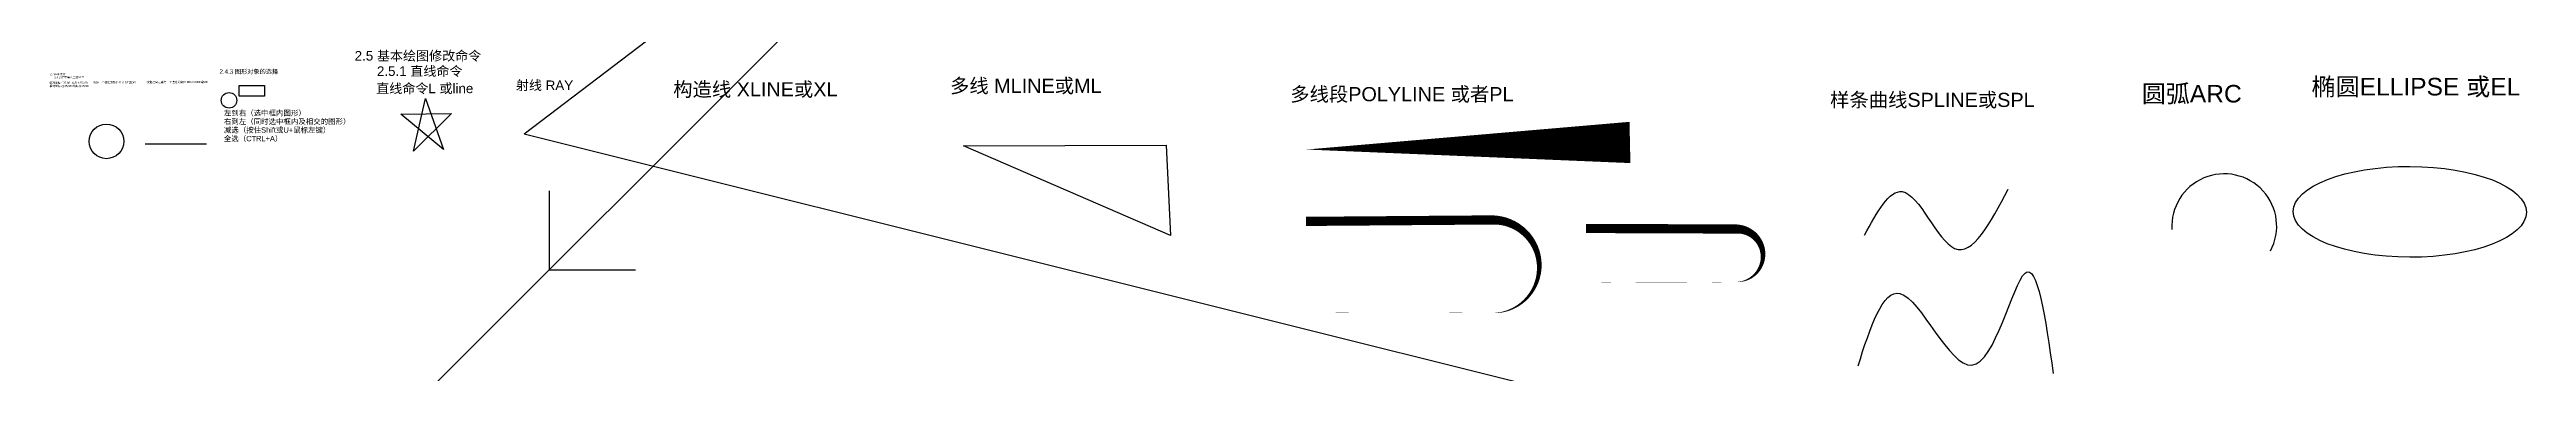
# Model space of a CAD drawing. Header units: millimetres. Extents: x 217881 to 134652692, y -15968992 to 1641929.
import ezdxf

# ---------------------------------------------------------------- set-up
doc = ezdxf.new("R2010")
doc.units = ezdxf.units.MM
doc.header["$PDMODE"] = 35
doc.styles.get("Standard").update_dxf_attribs({"font": 'arial.ttf'})

msp = doc.modelspace()

# ---------------------------------------------------------------- linework, layer by layer
for p, q in [((19970800, -3887562), (20614249, -1016394)), ((20614249, -1016394), (21592533, -3801149)), ((19277098, -1870355), (22037705, -1845721)), ((21592533, -3801149), (19277098, -1870355)), ((22037705, -1845721), (19970800, -3887562)), ((5412738, -3484026), (8741875, -3484026)), ((49822389, -3588832), (60815110, -3566545)), ((61060910, -8468214), (49822389, -3588832)), ((49822485, -3588852), (60815091, -3566565)), ((61060889, -8468183), (49822485, -3588852)), ((60815091, -3566565), (61060889, -8468183)), ((60815110, -3566545), (61060910, -8468214)), ((27332782, -6047487), (27332782, -10330192)), ((27332782, -10330192), (32026470, -10330192))]:
    msp.add_line(p, q)
msp.add_xline((27332782, -10330192), (0.7071067812, 0.7071067812))
msp.add_xline((27332782, -10330192), (0.7071067812, 0.7071067812))
for direction in [(0.79497495, 0.6066422577), (0.9701496768, -0.2425069168)]:
    msp.add_ray((25986891, -2947189), direction)
msp.add_lwpolyline([(10515147, -321183), (11877426, -321183), (11877426, -886971), (10515147, -886971)], close=True)
for points in [[(68441339, -3795533, 500, 2242252, 0), (85995443, -3411468, 2242252, 2242252, 0)], [(68419195, -7701341, 500000, 500000, 0), (78523301, -7622115, 500000, 5000, -1.0093300651), (78515981, -12684652, 5000, 5000, 0.0053662909), (68404085, -12684652, 5000, 5000, -9.1618832731)], [(83615895, -8084986, 500000, 500000, 0), (91782982, -8116090, 500000, 5000, -0.9908269381), (91798538, -10993240, 5000, 5000, -0.0073111526), (83600339, -10993240, 5000, 5000, -3.5187279608)]]:
    msp.add_lwpolyline(points, format="xyseb")
for centre, radius in [((9959639, -1122748), 422649), ((3305735, -3351088), 941842)]:
    msp.add_circle(centre, radius)
msp.add_arc((118251390, -7961215), 2846290, 331.82620591, 183.54569433)
msp.add_ellipse((128321955, -7182254), major_axis=(-6326622, 19108), ratio=0.3900187736)
for points in [[(98731580, -8450295), (100769271, -6080854), (103616257, -9172686), (106521051, -5950824)], [(98374128, -15559208), (100649084, -11618868), (104546205, -15515989), (107437446, -10508213), (108971399, -15968992)]]:
    msp.add_spline(points, degree=3)
for p in [(28404886, -1102027), (3596781, -2455342), (2543769, -2797487), (2543769, -3904689), (4247578, -3351088), (5854328, -3484026), (6431838, -3484026), (7009347, -3484026), (7586856, -3484026), (8164366, -3484026), (25986891, -2947189), (25986891, -2947189), (25986891, -2947189), (25986891, -2947189), (28434443, -3559000), (3596781, -4246833), (100769271, -6080854), (106521051, -5950824), (98731580, -8450295), (103616257, -9172686)]:
    msp.add_point(p)

# ---------------------------------------------------------------- texts
for s, height, p in [('2.5 基本绘图修改命令', 518701.42, (16779223, 1039132)), ('2.4命令操作', 109080.3, (253511, 242277)), ('2.4.2 键盘输入二维坐标', 109080.28, (477665, 77183)), ('2.4.3 图形对象的选择', 239296.56, (9443459, 322806)), ('      2.5.1 直线命令', 518701.42, (16779223, 205884)), ('射线 RAY', 518701.4, (25529703, -562826)), ('多线 MLINE或ML', 769502.67, (49090451, -716492)), ('椭圆ELLIPSE 或EL', 955425.26, (122989243, -857339)), ('         相对坐标 @35,90 或者 @35,90', 109080.28, (-167423, -396831)), ('         绝对坐标 125,60  或者 125<60', 109080.28, (-167423, -221603)), ('         等分一个选定的实体 DIVIDE或DIV', 109080.28, (2202635, -201718)), ('按指定间距等分一个选定的实体 MEASURE或ME', 109080.28, (5490346, -186469)), ('直线命令L 或line', 518701.42, (17948139, -732914)), ('构造线 XLINE或XL', 769502.67, (34067156, -906912)), ('多线段POLYLINE 或者PL', 769502.67, (67556038, -1171233)), ('样条曲线SPLINE或SPL', 769502.67, (96855878, -1482796)), ('圆弧ARC', 955425.3, (113776459, -1239509)), ('左到右（选中框内图形）', 288596.59, (9681066, -1953639)), ('右到左（同时选中框内及相交的图形）', 288596.59, (9681066, -2417244)), ('减选（按住Shift或U+鼠标左键）', 288596.59, (9681066, -2880849)), ('全选（CTRL+A）', 288596.6, (9681066, -3344454))]:
    msp.add_text(s, height=height).set_placement(p)

doc.saveas('drawing.dxf')
